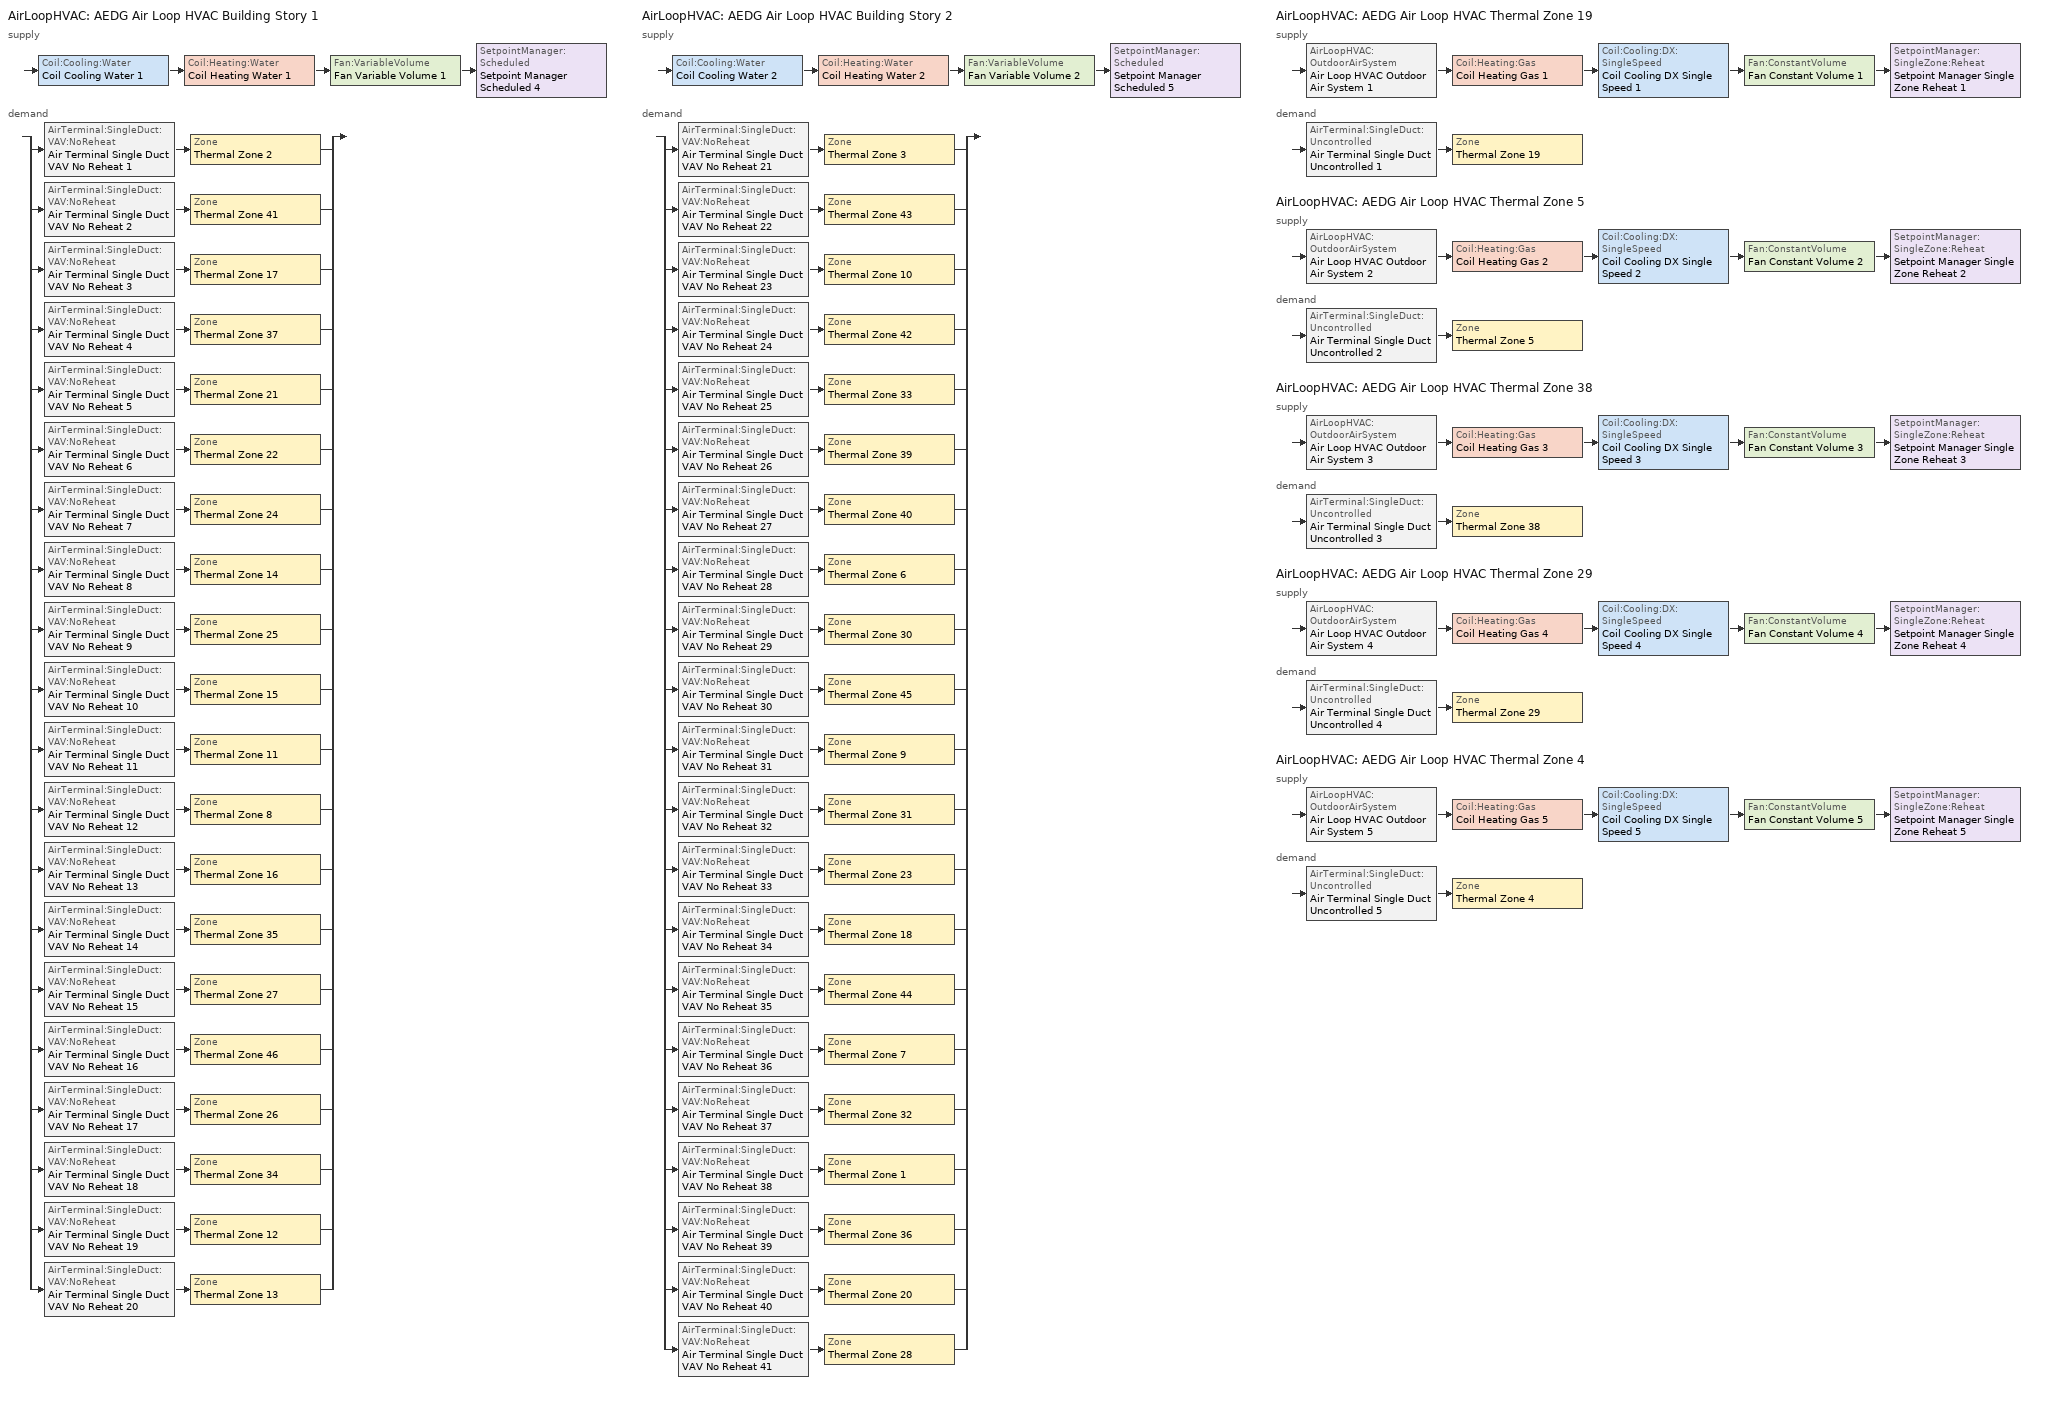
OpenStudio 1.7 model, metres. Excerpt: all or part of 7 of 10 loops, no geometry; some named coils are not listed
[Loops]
AirLoopHVAC 'AEDG Air Loop HVAC Building Story 1'
 supply: Coil:Cooling:Water 'Coil Cooling Water 1' > Coil:Heating:Water 'Coil Heating Water 1' > Fan:VariableVolume 'Fan Variable Volume 1' > SetpointManager:Scheduled 'Setpoint Manager Scheduled 4'
 demand: split
  | AirTerminal:SingleDuct:VAV:NoReheat 'Air Terminal Single Duct VAV No Reheat 1' > Zone 'Thermal Zone 2'
  | AirTerminal:SingleDuct:VAV:NoReheat 'Air Terminal Single Duct VAV No Reheat 2' > Zone 'Thermal Zone 41'
  | AirTerminal:SingleDuct:VAV:NoReheat 'Air Terminal Single Duct VAV No Reheat 3' > Zone 'Thermal Zone 17'
  | AirTerminal:SingleDuct:VAV:NoReheat 'Air Terminal Single Duct VAV No Reheat 4' > Zone 'Thermal Zone 37'
  | AirTerminal:SingleDuct:VAV:NoReheat 'Air Terminal Single Duct VAV No Reheat 5' > Zone 'Thermal Zone 21'
  | AirTerminal:SingleDuct:VAV:NoReheat 'Air Terminal Single Duct VAV No Reheat 6' > Zone 'Thermal Zone 22'
  | AirTerminal:SingleDuct:VAV:NoReheat 'Air Terminal Single Duct VAV No Reheat 7' > Zone 'Thermal Zone 24'
  | AirTerminal:SingleDuct:VAV:NoReheat 'Air Terminal Single Duct VAV No Reheat 8' > Zone 'Thermal Zone 14'
  | AirTerminal:SingleDuct:VAV:NoReheat 'Air Terminal Single Duct VAV No Reheat 9' > Zone 'Thermal Zone 25'
  | AirTerminal:SingleDuct:VAV:NoReheat 'Air Terminal Single Duct VAV No Reheat 10' > Zone 'Thermal Zone 15'
  | AirTerminal:SingleDuct:VAV:NoReheat 'Air Terminal Single Duct VAV No Reheat 11' > Zone 'Thermal Zone 11'
  | AirTerminal:SingleDuct:VAV:NoReheat 'Air Terminal Single Duct VAV No Reheat 12' > Zone 'Thermal Zone 8'
  | AirTerminal:SingleDuct:VAV:NoReheat 'Air Terminal Single Duct VAV No Reheat 13' > Zone 'Thermal Zone 16'
  | AirTerminal:SingleDuct:VAV:NoReheat 'Air Terminal Single Duct VAV No Reheat 14' > Zone 'Thermal Zone 35'
  | AirTerminal:SingleDuct:VAV:NoReheat 'Air Terminal Single Duct VAV No Reheat 15' > Zone 'Thermal Zone 27'
  | AirTerminal:SingleDuct:VAV:NoReheat 'Air Terminal Single Duct VAV No Reheat 16' > Zone 'Thermal Zone 46'
  | AirTerminal:SingleDuct:VAV:NoReheat 'Air Terminal Single Duct VAV No Reheat 17' > Zone 'Thermal Zone 26'
  | AirTerminal:SingleDuct:VAV:NoReheat 'Air Terminal Single Duct VAV No Reheat 18' > Zone 'Thermal Zone 34'
  | AirTerminal:SingleDuct:VAV:NoReheat 'Air Terminal Single Duct VAV No Reheat 19' > Zone 'Thermal Zone 12'
  | AirTerminal:SingleDuct:VAV:NoReheat 'Air Terminal Single Duct VAV No Reheat 20' > Zone 'Thermal Zone 13'
AirLoopHVAC 'AEDG Air Loop HVAC Building Story 2'
 supply: Coil:Cooling:Water 'Coil Cooling Water 2' > Coil:Heating:Water 'Coil Heating Water 2' > Fan:VariableVolume 'Fan Variable Volume 2' > SetpointManager:Scheduled 'Setpoint Manager Scheduled 5'
 demand: split
  | AirTerminal:SingleDuct:VAV:NoReheat 'Air Terminal Single Duct VAV No Reheat 21' > Zone 'Thermal Zone 3'
  | AirTerminal:SingleDuct:VAV:NoReheat 'Air Terminal Single Duct VAV No Reheat 22' > Zone 'Thermal Zone 43'
  | AirTerminal:SingleDuct:VAV:NoReheat 'Air Terminal Single Duct VAV No Reheat 23' > Zone 'Thermal Zone 10'
  | AirTerminal:SingleDuct:VAV:NoReheat 'Air Terminal Single Duct VAV No Reheat 24' > Zone 'Thermal Zone 42'
  | AirTerminal:SingleDuct:VAV:NoReheat 'Air Terminal Single Duct VAV No Reheat 25' > Zone 'Thermal Zone 33'
  | AirTerminal:SingleDuct:VAV:NoReheat 'Air Terminal Single Duct VAV No Reheat 26' > Zone 'Thermal Zone 39'
  | AirTerminal:SingleDuct:VAV:NoReheat 'Air Terminal Single Duct VAV No Reheat 27' > Zone 'Thermal Zone 40'
  | AirTerminal:SingleDuct:VAV:NoReheat 'Air Terminal Single Duct VAV No Reheat 28' > Zone 'Thermal Zone 6'
  | AirTerminal:SingleDuct:VAV:NoReheat 'Air Terminal Single Duct VAV No Reheat 29' > Zone 'Thermal Zone 30'
  | AirTerminal:SingleDuct:VAV:NoReheat 'Air Terminal Single Duct VAV No Reheat 30' > Zone 'Thermal Zone 45'
  | AirTerminal:SingleDuct:VAV:NoReheat 'Air Terminal Single Duct VAV No Reheat 31' > Zone 'Thermal Zone 9'
  | AirTerminal:SingleDuct:VAV:NoReheat 'Air Terminal Single Duct VAV No Reheat 32' > Zone 'Thermal Zone 31'
  | AirTerminal:SingleDuct:VAV:NoReheat 'Air Terminal Single Duct VAV No Reheat 33' > Zone 'Thermal Zone 23'
  | AirTerminal:SingleDuct:VAV:NoReheat 'Air Terminal Single Duct VAV No Reheat 34' > Zone 'Thermal Zone 18'
  | AirTerminal:SingleDuct:VAV:NoReheat 'Air Terminal Single Duct VAV No Reheat 35' > Zone 'Thermal Zone 44'
  | AirTerminal:SingleDuct:VAV:NoReheat 'Air Terminal Single Duct VAV No Reheat 36' > Zone 'Thermal Zone 7'
  | AirTerminal:SingleDuct:VAV:NoReheat 'Air Terminal Single Duct VAV No Reheat 37' > Zone 'Thermal Zone 32'
  | AirTerminal:SingleDuct:VAV:NoReheat 'Air Terminal Single Duct VAV No Reheat 38' > Zone 'Thermal Zone 1'
  | AirTerminal:SingleDuct:VAV:NoReheat 'Air Terminal Single Duct VAV No Reheat 39' > Zone 'Thermal Zone 36'
  | AirTerminal:SingleDuct:VAV:NoReheat 'Air Terminal Single Duct VAV No Reheat 40' > Zone 'Thermal Zone 20'
  | AirTerminal:SingleDuct:VAV:NoReheat 'Air Terminal Single Duct VAV No Reheat 41' > Zone 'Thermal Zone 28'
AirLoopHVAC 'AEDG Air Loop HVAC Thermal Zone 19'
 supply: AirLoopHVAC:OutdoorAirSystem 'Air Loop HVAC Outdoor Air System 1' > Coil:Heating:Gas 'Coil Heating Gas 1' > Coil:Cooling:DX:SingleSpeed 'Coil Cooling DX Single Speed 1' > Fan:ConstantVolume 'Fan Constant Volume 1' > SetpointManager:SingleZone:Reheat 'Setpoint Manager Single Zone Reheat 1'
 demand: AirTerminal:SingleDuct:Uncontrolled 'Air Terminal Single Duct Uncontrolled 1' > Zone 'Thermal Zone 19'
AirLoopHVAC 'AEDG Air Loop HVAC Thermal Zone 5'
 supply: AirLoopHVAC:OutdoorAirSystem 'Air Loop HVAC Outdoor Air System 2' > Coil:Heating:Gas 'Coil Heating Gas 2' > Coil:Cooling:DX:SingleSpeed 'Coil Cooling DX Single Speed 2' > Fan:ConstantVolume 'Fan Constant Volume 2' > SetpointManager:SingleZone:Reheat 'Setpoint Manager Single Zone Reheat 2'
 demand: AirTerminal:SingleDuct:Uncontrolled 'Air Terminal Single Duct Uncontrolled 2' > Zone 'Thermal Zone 5'
AirLoopHVAC 'AEDG Air Loop HVAC Thermal Zone 38'
 supply: AirLoopHVAC:OutdoorAirSystem 'Air Loop HVAC Outdoor Air System 3' > Coil:Heating:Gas 'Coil Heating Gas 3' > Coil:Cooling:DX:SingleSpeed 'Coil Cooling DX Single Speed 3' > Fan:ConstantVolume 'Fan Constant Volume 3' > SetpointManager:SingleZone:Reheat 'Setpoint Manager Single Zone Reheat 3'
 demand: AirTerminal:SingleDuct:Uncontrolled 'Air Terminal Single Duct Uncontrolled 3' > Zone 'Thermal Zone 38'
AirLoopHVAC 'AEDG Air Loop HVAC Thermal Zone 29'
 supply: AirLoopHVAC:OutdoorAirSystem 'Air Loop HVAC Outdoor Air System 4' > Coil:Heating:Gas 'Coil Heating Gas 4' > Coil:Cooling:DX:SingleSpeed 'Coil Cooling DX Single Speed 4' > Fan:ConstantVolume 'Fan Constant Volume 4' > SetpointManager:SingleZone:Reheat 'Setpoint Manager Single Zone Reheat 4'
 demand: AirTerminal:SingleDuct:Uncontrolled 'Air Terminal Single Duct Uncontrolled 4' > Zone 'Thermal Zone 29'
AirLoopHVAC 'AEDG Air Loop HVAC Thermal Zone 4'
 supply: AirLoopHVAC:OutdoorAirSystem 'Air Loop HVAC Outdoor Air System 5' > Coil:Heating:Gas 'Coil Heating Gas 5' > Coil:Cooling:DX:SingleSpeed 'Coil Cooling DX Single Speed 5' > Fan:ConstantVolume 'Fan Constant Volume 5' > SetpointManager:SingleZone:Reheat 'Setpoint Manager Single Zone Reheat 5'
 demand: AirTerminal:SingleDuct:Uncontrolled 'Air Terminal Single Duct Uncontrolled 5' > Zone 'Thermal Zone 4'
[Sizing:Zone] Zone Cooling Design Supply Air Temperature {C}=14; Zone Heating Design Supply Air Temperature {C}=40; Zone Cooling Design Supply Air Humidity Ratio {kg-H2O/kg-air}=0.0085; Zone Heating Design Supply Air Humidity Ratio {kg-H2O/kg-air}=0.008; Cooling Design Air Flow Method=DesignDay; Heating Design Air Flow Method=DesignDay
Thermal Zone 1; Thermal Zone 2; Thermal Zone 3; Thermal Zone 4; Thermal Zone 5; Thermal Zone 6; Thermal Zone 7; Thermal Zone 8; Thermal Zone 9; Thermal Zone 10; Thermal Zone 11; Thermal Zone 12; Thermal Zone 13; Thermal Zone 14; Thermal Zone 15; Thermal Zone 16; Thermal Zone 17; Thermal Zone 18; Thermal Zone 19; Thermal Zone 20; Thermal Zone 21; Thermal Zone 22; Thermal Zone 23; Thermal Zone 24; Thermal Zone 25; Thermal Zone 26; Thermal Zone 27; Thermal Zone 28; Thermal Zone 29; Thermal Zone 30; Thermal Zone 31; Thermal Zone 32; Thermal Zone 33; Thermal Zone 34; Thermal Zone 35; Thermal Zone 36; Thermal Zone 37; Thermal Zone 38; Thermal Zone 39; Thermal Zone 40; Thermal Zone 41; Thermal Zone 42; Thermal Zone 43; Thermal Zone 44; Thermal Zone 45; Thermal Zone 46
[Zone equipment]
Thermal Zone 1: Air Terminal Single Duct VAV No Reheat 38, Zone HVAC Baseboard Convective Water 18, Zone HVAC Four Pipe Fan Coil 18
Thermal Zone 2: Air Terminal Single Duct VAV No Reheat 1, Zone HVAC Baseboard Convective Water 34, Zone HVAC Four Pipe Fan Coil 34
Thermal Zone 3: Air Terminal Single Duct VAV No Reheat 21, Zone HVAC Baseboard Convective Water 11, Zone HVAC Four Pipe Fan Coil 11
Thermal Zone 4: Air Terminal Single Duct Uncontrolled 5
Thermal Zone 5: Air Terminal Single Duct Uncontrolled 2
Thermal Zone 6: Air Terminal Single Duct VAV No Reheat 28, Zone HVAC Baseboard Convective Water 29, Zone HVAC Four Pipe Fan Coil 29
Thermal Zone 7: Air Terminal Single Duct VAV No Reheat 36, Zone HVAC Baseboard Convective Water 26, Zone HVAC Four Pipe Fan Coil 26
Thermal Zone 8: Air Terminal Single Duct VAV No Reheat 12, Zone HVAC Baseboard Convective Water 24, Zone HVAC Four Pipe Fan Coil 24
Thermal Zone 9: Air Terminal Single Duct VAV No Reheat 31, Zone HVAC Baseboard Convective Water 27, Zone HVAC Four Pipe Fan Coil 27
Thermal Zone 10: Air Terminal Single Duct VAV No Reheat 23, Zone HVAC Baseboard Convective Water 33, Zone HVAC Four Pipe Fan Coil 33
Thermal Zone 11: Air Terminal Single Duct VAV No Reheat 11, Zone HVAC Baseboard Convective Water 30, Zone HVAC Four Pipe Fan Coil 30
Thermal Zone 12: Air Terminal Single Duct VAV No Reheat 19, Zone HVAC Baseboard Convective Water 6, Zone HVAC Four Pipe Fan Coil 6
Thermal Zone 13: Air Terminal Single Duct VAV No Reheat 20, Zone HVAC Baseboard Convective Water 22, Zone HVAC Four Pipe Fan Coil 22
Thermal Zone 14: Air Terminal Single Duct VAV No Reheat 8, Zone HVAC Baseboard Convective Water 14, Zone HVAC Four Pipe Fan Coil 14
Thermal Zone 15: Air Terminal Single Duct VAV No Reheat 10, Zone HVAC Baseboard Convective Water 19, Zone HVAC Four Pipe Fan Coil 19
Thermal Zone 16: Air Terminal Single Duct VAV No Reheat 13, Zone HVAC Baseboard Convective Water 32, Zone HVAC Four Pipe Fan Coil 32
Thermal Zone 17: Air Terminal Single Duct VAV No Reheat 3, Zone HVAC Baseboard Convective Water 7, Zone HVAC Four Pipe Fan Coil 7
Thermal Zone 18: Air Terminal Single Duct VAV No Reheat 34, Zone HVAC Baseboard Convective Water 38, Zone HVAC Four Pipe Fan Coil 38
Thermal Zone 19: Air Terminal Single Duct Uncontrolled 1
Thermal Zone 20: Air Terminal Single Duct VAV No Reheat 40, Zone HVAC Baseboard Convective Water 40, Zone HVAC Four Pipe Fan Coil 40
Thermal Zone 21: Air Terminal Single Duct VAV No Reheat 5, Zone HVAC Baseboard Convective Water 31, Zone HVAC Four Pipe Fan Coil 31
Thermal Zone 22: Air Terminal Single Duct VAV No Reheat 6, Zone HVAC Baseboard Convective Water 9, Zone HVAC Four Pipe Fan Coil 9
Thermal Zone 23: Air Terminal Single Duct VAV No Reheat 33, Zone HVAC Baseboard Convective Water 2, Zone HVAC Four Pipe Fan Coil 2
Thermal Zone 24: Air Terminal Single Duct VAV No Reheat 7, Zone HVAC Baseboard Convective Water 41, Zone HVAC Four Pipe Fan Coil 41
Thermal Zone 25: Air Terminal Single Duct VAV No Reheat 9, Zone HVAC Baseboard Convective Water 8, Zone HVAC Four Pipe Fan Coil 8
Thermal Zone 26: Air Terminal Single Duct VAV No Reheat 17, Zone HVAC Baseboard Convective Water 17, Zone HVAC Four Pipe Fan Coil 17
Thermal Zone 27: Air Terminal Single Duct VAV No Reheat 15, Zone HVAC Baseboard Convective Water 37, Zone HVAC Four Pipe Fan Coil 37
Thermal Zone 28: Air Terminal Single Duct VAV No Reheat 41, Zone HVAC Baseboard Convective Water 3, Zone HVAC Four Pipe Fan Coil 3
Thermal Zone 29: Air Terminal Single Duct Uncontrolled 4
Thermal Zone 30: Air Terminal Single Duct VAV No Reheat 29, Zone HVAC Baseboard Convective Water 16, Zone HVAC Four Pipe Fan Coil 16
Thermal Zone 31: Air Terminal Single Duct VAV No Reheat 32, Zone HVAC Baseboard Convective Water 20, Zone HVAC Four Pipe Fan Coil 20
Thermal Zone 32: Air Terminal Single Duct VAV No Reheat 37, Zone HVAC Baseboard Convective Water 36, Zone HVAC Four Pipe Fan Coil 36
Thermal Zone 33: Air Terminal Single Duct VAV No Reheat 25, Zone HVAC Baseboard Convective Water 28, Zone HVAC Four Pipe Fan Coil 28
Thermal Zone 34: Air Terminal Single Duct VAV No Reheat 18, Zone HVAC Baseboard Convective Water 15, Zone HVAC Four Pipe Fan Coil 15
Thermal Zone 35: Air Terminal Single Duct VAV No Reheat 14, Zone HVAC Baseboard Convective Water 39, Zone HVAC Four Pipe Fan Coil 39
Thermal Zone 36: Air Terminal Single Duct VAV No Reheat 39, Zone HVAC Baseboard Convective Water 12, Zone HVAC Four Pipe Fan Coil 12
Thermal Zone 37: Air Terminal Single Duct VAV No Reheat 4, Zone HVAC Baseboard Convective Water 13, Zone HVAC Four Pipe Fan Coil 13
Thermal Zone 38: Fan Zone Exhaust 1, Air Terminal Single Duct Uncontrolled 3
Thermal Zone 39: Air Terminal Single Duct VAV No Reheat 26, Zone HVAC Baseboard Convective Water 25, Zone HVAC Four Pipe Fan Coil 25
Thermal Zone 40: Air Terminal Single Duct VAV No Reheat 27, Zone HVAC Baseboard Convective Water 21, Zone HVAC Four Pipe Fan Coil 21
Thermal Zone 41: Air Terminal Single Duct VAV No Reheat 2, Zone HVAC Baseboard Convective Water 10, Zone HVAC Four Pipe Fan Coil 10
Thermal Zone 42: Air Terminal Single Duct VAV No Reheat 24, Zone HVAC Baseboard Convective Water 4, Zone HVAC Four Pipe Fan Coil 4
Thermal Zone 43: Air Terminal Single Duct VAV No Reheat 22, Zone HVAC Baseboard Convective Water 5, Zone HVAC Four Pipe Fan Coil 5
Thermal Zone 44: Air Terminal Single Duct VAV No Reheat 35, Zone HVAC Baseboard Convective Water 35, Zone HVAC Four Pipe Fan Coil 35
Thermal Zone 45: Air Terminal Single Duct VAV No Reheat 30, Zone HVAC Baseboard Convective Water 1, Zone HVAC Four Pipe Fan Coil 1
Thermal Zone 46: Air Terminal Single Duct VAV No Reheat 16, Zone HVAC Baseboard Convective Water 23, Zone HVAC Four Pipe Fan Coil 23
[SetpointManager:Scheduled] Control Variable=Temperature; Schedule=AEDG Cold Deck Temperature Setpoint Schedule
Setpoint Manager Scheduled 4; Setpoint Manager Scheduled 5
[Fan:ZoneExhaust]
Fan Zone Exhaust 1: Availability Schedule=AEDG K-12 Kitchen Exhaust Schedule; Fan Efficiency=0.45; Pressure Rise {Pa}=125; Maximum Flow Rate {m3/s}=3.328775; System Availability Manager Coupling Mode=Decoupled
[Refrigeration:System] Minimum Condensing Temperature {C}=21; Refrigeration System Working Fluid Type=R404a; Suction Temperature Control Type=ConstantSuctionTemperature; Sum UA Suction Piping {W/K}=150; Suction Piping Zone=Thermal Zone 38
Name | Refrigeration Condenser
Refrigeration System 1 | Refrigeration Condenser Air Cooled 1
Refrigeration System 2 | Refrigeration Condenser Air Cooled 2
[Refrigeration:Condenser:AirCooled] Rated Subcooling Temperature Difference {deltaC}=0; Condenser Fan Speed Control Type=Fixed; Rated Fan Power {W}=7000; Minimum Fan Air Flow Ratio=0.2
Name | Rated Effective Total Heat Rejection Rate Curve
Refrigeration Condenser Air Cooled 1 | Curve Linear 1
Refrigeration Condenser Air Cooled 2 | Curve Linear 2
[Refrigeration:Case] Zone=Thermal Zone 38; Rated Ambient Temperature {C}=23.88; Rated Ambient Relative Humidity {percent}=55; Rated Total Cooling Capacity per Unit Length {W/m}=734; Case Length {m}=7.32; Latent Case Credit Curve Type=CaseTemperatureMethod; Standard Case Lighting Power per Unit Length {W/m}=33; Case Lighting Schedule=SecondarySchool Bldg Light - Controls Reduction; Fraction of Lighting Energy to Case=1; Case Anti-Sweat Heater Power per Unit Length {W/m}=0; Minimum Anti-Sweat Heater Power per Unit Length {W/m}=0; Anti-Sweat Heater Control Type=None; Humidity at Zero Anti-Sweat Heater Energy {percent}=0; Case Height {m}=0; Defrost Energy Correction Curve Type=None
Name | Rated Latent Heat Ratio | Rated Runtime Fraction | Case Operating Temperature {C} | Latent Case Credit Curve | Standard Case Fan Power per Unit Length {W/m} | Operating Case Fan Power per Unit Length {W/m} | Installed Case Lighting Power per Unit Length {W/m} | Fraction of Anti-Sweat Heater Energy to Case | Case Defrost Power per Unit Length {W/m} | Case Defrost Type | Case Defrost Schedule | Under Case HVAC Return Air Fraction | Refrigerated Case Restocking Schedule | Design Evaporator Temperature or Brine Inlet Temperature {C} | Case Defrost Drip-Down Schedule | Case Credit Fraction Schedule
Refrigeration Case 1 | 0.08 | 0.85 | 2 | Curve Cubic 1 | 55 | 40 | 75 | 0.2 | 0 | None | Always Off | 0.05 | AEDG Medium Temperature Case Restocking Schedule | -7.22
Refrigeration Case 2 | 0.1 | 0.4 | -23 | Curve Cubic 2 | 68.3 | 172.2 | 28.1 | 0 | 410 | Electric | AEDG Low Temperature Case Defrost Schedule | 0 | AEDG Low Temperature Case Restocking Schedule | -25.56 | AEDG Low Temperature Case Drip Down Schedule | AEDG Low Temperature Case Credit Fraction Schedule
[AirLoopHVAC] Design Supply Air Flow Rate {m3/s}=AutoSize
AEDG Air Loop HVAC Building Story 1; AEDG Air Loop HVAC Building Story 2; AEDG Air Loop HVAC Thermal Zone 19; AEDG Air Loop HVAC Thermal Zone 5; AEDG Air Loop HVAC Thermal Zone 38; AEDG Air Loop HVAC Thermal Zone 29; AEDG Air Loop HVAC Thermal Zone 4
[Sizing:System] Type of Load to Size On=Sensible; Design Outdoor Air Flow Rate {m3/s}=Autosize; Preheat Design Temperature {C}=7; Preheat Design Humidity Ratio {kg-H2O/kg-Air}=0.008; Precool Design Temperature {C}=12.8; Precool Design Humidity Ratio {kg-H2O/kg-Air}=0.008; Central Cooling Design Supply Air Temperature {C}=12.8; Central Heating Design Supply Air Temperature {C}=40; Sizing Option=NonCoincident; 100% Outdoor Air in Cooling=No; 100% Outdoor Air in Heating=No; Central Cooling Design Supply Air Humidity Ratio {kg-H2O/kg-Air}=0.0085; Central Heating Design Supply Air Humidity Ratio {kg-H2O/kg-Air}=0.008; Cooling Design Air Flow Method=DesignDay; Cooling Design Air Flow Rate {m3/s}=0; Heating Design Air Flow Method=DesignDay; Heating Design Air Flow Rate {m3/s}=0; System Outdoor Air Method=VentilationRateProcedure
Name | Minimum System Air Flow Ratio
AEDG Air Loop HVAC Building Story 1; AEDG Air Loop HVAC Building Story 2 | 0.3
AEDG Air Loop HVAC Thermal Zone 19; AEDG Air Loop HVAC Thermal Zone 5; AEDG Air Loop HVAC Thermal Zone 38; AEDG Air Loop HVAC Thermal Zone 29; AEDG Air Loop HVAC Thermal Zone 4 | 1
[Fan:VariableVolume] Availability Schedule=Always On Discrete; Fan Efficiency=0.69; Pressure Rise {Pa}=1125; Maximum Flow Rate {m3/s}=Autosize; Fan Power Minimum Flow Rate Input Method=FixedFlowRate; Fan Power Minimum Flow Fraction=0.6; Fan Power Minimum Air Flow Rate {m3/s}=0; Motor Efficiency=0.9; Motor In Airstream Fraction=1; Fan Power Coefficient 1=0.0407599; Fan Power Coefficient 2=0.088045; Fan Power Coefficient 3=-0.0729261; Fan Power Coefficient 4=0.94374; Fan Power Coefficient 5=0
Fan Variable Volume 1; Fan Variable Volume 2
[AirTerminal:SingleDuct:VAV:NoReheat] Availability Schedule=Always On Discrete; Maximum Air Flow Rate {m3/s}=autosize; Zone Minimum Air Flow Input Method=Constant; Constant Minimum Air Flow Fraction=0.3
Air Terminal Single Duct VAV No Reheat 1; Air Terminal Single Duct VAV No Reheat 2; Air Terminal Single Duct VAV No Reheat 3; Air Terminal Single Duct VAV No Reheat 4; Air Terminal Single Duct VAV No Reheat 5; Air Terminal Single Duct VAV No Reheat 6; Air Terminal Single Duct VAV No Reheat 7; Air Terminal Single Duct VAV No Reheat 8; Air Terminal Single Duct VAV No Reheat 9; Air Terminal Single Duct VAV No Reheat 10; Air Terminal Single Duct VAV No Reheat 11; Air Terminal Single Duct VAV No Reheat 12; Air Terminal Single Duct VAV No Reheat 13; Air Terminal Single Duct VAV No Reheat 14; Air Terminal Single Duct VAV No Reheat 15; Air Terminal Single Duct VAV No Reheat 16; Air Terminal Single Duct VAV No Reheat 17; Air Terminal Single Duct VAV No Reheat 18; Air Terminal Single Duct VAV No Reheat 19; Air Terminal Single Duct VAV No Reheat 20; Air Terminal Single Duct VAV No Reheat 21; Air Terminal Single Duct VAV No Reheat 22; Air Terminal Single Duct VAV No Reheat 23; Air Terminal Single Duct VAV No Reheat 24; Air Terminal Single Duct VAV No Reheat 25; Air Terminal Single Duct VAV No Reheat 26; Air Terminal Single Duct VAV No Reheat 27; Air Terminal Single Duct VAV No Reheat 28; Air Terminal Single Duct VAV No Reheat 29; Air Terminal Single Duct VAV No Reheat 30; Air Terminal Single Duct VAV No Reheat 31; Air Terminal Single Duct VAV No Reheat 32; Air Terminal Single Duct VAV No Reheat 33; Air Terminal Single Duct VAV No Reheat 34; Air Terminal Single Duct VAV No Reheat 35; Air Terminal Single Duct VAV No Reheat 36; Air Terminal Single Duct VAV No Reheat 37; Air Terminal Single Duct VAV No Reheat 38; Air Terminal Single Duct VAV No Reheat 39; Air Terminal Single Duct VAV No Reheat 40; Air Terminal Single Duct VAV No Reheat 41
[Fan:ConstantVolume] Availability Schedule=Always On Discrete; Fan Efficiency=0.6; Pressure Rise {Pa}=500; Maximum Flow Rate {m3/s}=autosize; Motor Efficiency=0.9; Motor In Airstream Fraction=1
Fan Constant Volume 1; Fan Constant Volume 2; Fan Constant Volume 3; Fan Constant Volume 4; Fan Constant Volume 5
[Coil:Cooling:DX:SingleSpeed] Availability Schedule=Always On Discrete; Rated Total Cooling Capacity {W}=autosize; Rated Sensible Heat Ratio=autosize; Rated COP {W/W}=4; Rated Air Flow Rate {m3/s}=autosize; Rated Evaporator Fan Power Per Volume Flow Rate {W/(m3/s)}=773.3; Condenser Type=AirCooled; Evaporative Condenser Effectiveness=0; Evaporative Condenser Air Flow Rate {m3/s}=Autosize; Evaporative Condenser Pump Rated Power Consumption {W}=Autosize; Crankcase Heater Capacity {W}=0; Maximum Outdoor Dry-Bulb Temperature for Crankcase Heater Operation {C}=0; Basin Heater Capacity {W/K}=0; Basin Heater Setpoint Temperature {C}=10
Name | Total Cooling Capacity Function of Temperature Curve | Total Cooling Capacity Function of Flow Fraction Curve | Energy Input Ratio Function of Temperature Curve | Energy Input Ratio Function of Flow Fraction Curve | Part Load Fraction Correlation Curve
Coil Cooling DX Single Speed 1 | Curve Biquadratic 3 | Curve Quadratic 2 | Curve Biquadratic 4 | Curve Quadratic 3 | Curve Quadratic 4
Coil Cooling DX Single Speed 2 | Curve Biquadratic 5 | Curve Quadratic 5 | Curve Biquadratic 6 | Curve Quadratic 6 | Curve Quadratic 7
Coil Cooling DX Single Speed 3 | Curve Biquadratic 7 | Curve Quadratic 8 | Curve Biquadratic 8 | Curve Quadratic 9 | Curve Quadratic 10
Coil Cooling DX Single Speed 4 | Curve Biquadratic 9 | Curve Quadratic 11 | Curve Biquadratic 10 | Curve Quadratic 12 | Curve Quadratic 13
Coil Cooling DX Single Speed 5 | Curve Biquadratic 11 | Curve Quadratic 14 | Curve Biquadratic 12 | Curve Quadratic 15 | Curve Quadratic 16
[Coil:Heating:Gas] Availability Schedule=Always On Discrete; Gas Burner Efficiency=0.8; Nominal Capacity {W}=AutoSize; Parasitic Electric Load {W}=0; Parasitic Gas Load {W}=0
Coil Heating Gas 1; Coil Heating Gas 2; Coil Heating Gas 3; Coil Heating Gas 4; Coil Heating Gas 5
[Controller:OutdoorAir] Minimum Outdoor Air Flow Rate {m3/s}=autosize; Maximum Outdoor Air Flow Rate {m3/s}=autosize; Economizer Control Type=DifferentialEnthalpy; Economizer Control Action Type=ModulateFlow; Economizer Maximum Limit Dry-Bulb Temperature {C}=28; Economizer Maximum Limit Enthalpy {J/kg}=64000; Economizer Minimum Limit Dry-Bulb Temperature {C}=-100; Lockout Type=NoLockout; Minimum Limit Type=FixedMinimum; Maximum Fraction of Outdoor Air Schedule=AEDG K-12 Ventilation Schedule; High Humidity Control=No; Heat Recovery Bypass Control Type=BypassWhenOAFlowGreaterThanMinimum
Name | Controller Mechanical Ventilation
Controller Outdoor Air 1 | Controller Mechanical Ventilation 1
Controller Outdoor Air 2 | Controller Mechanical Ventilation 2
Controller Outdoor Air 3 | Controller Mechanical Ventilation 3
Controller Outdoor Air 4 | Controller Mechanical Ventilation 4
Controller Outdoor Air 5 | Controller Mechanical Ventilation 5
[Controller:MechanicalVentilation] Availability Schedule=Always On Discrete; System Outdoor Air Method=ZoneSum
Controller Mechanical Ventilation 1; Controller Mechanical Ventilation 2; Controller Mechanical Ventilation 3; Controller Mechanical Ventilation 4; Controller Mechanical Ventilation 5
[AirLoopHVAC:OutdoorAirSystem]
Name | Controller
Air Loop HVAC Outdoor Air System 1 | Controller Outdoor Air 1
Air Loop HVAC Outdoor Air System 2 | Controller Outdoor Air 2
Air Loop HVAC Outdoor Air System 3 | Controller Outdoor Air 3
Air Loop HVAC Outdoor Air System 4 | Controller Outdoor Air 4
Air Loop HVAC Outdoor Air System 5 | Controller Outdoor Air 5
[SetpointManager:SingleZone:Reheat] Minimum Supply Air Temperature {C}=10; Maximum Supply Air Temperature {C}=50
Name | Control Zone
Setpoint Manager Single Zone Reheat 1 | Thermal Zone 19
Setpoint Manager Single Zone Reheat 2 | Thermal Zone 5
Setpoint Manager Single Zone Reheat 3 | Thermal Zone 38
Setpoint Manager Single Zone Reheat 4 | Thermal Zone 29
Setpoint Manager Single Zone Reheat 5 | Thermal Zone 4
[AirTerminal:SingleDuct:Uncontrolled] Availability Schedule=Always On Discrete; Maximum Air Flow Rate {m3/s}=AutoSize
Air Terminal Single Duct Uncontrolled 1; Air Terminal Single Duct Uncontrolled 2; Air Terminal Single Duct Uncontrolled 3; Air Terminal Single Duct Uncontrolled 4; Air Terminal Single Duct Uncontrolled 5
[ZoneHVAC:Baseboard:Convective:Water] Availability Schedule=Always On Discrete
Name | Heating Coil
Zone HVAC Baseboard Convective Water 1 | Coil Heating Water Baseboard 1
Zone HVAC Baseboard Convective Water 2 | Coil Heating Water Baseboard 2
Zone HVAC Baseboard Convective Water 3 | Coil Heating Water Baseboard 3
Zone HVAC Baseboard Convective Water 4 | Coil Heating Water Baseboard 4
Zone HVAC Baseboard Convective Water 5 | Coil Heating Water Baseboard 5
Zone HVAC Baseboard Convective Water 6 | Coil Heating Water Baseboard 6
Zone HVAC Baseboard Convective Water 7 | Coil Heating Water Baseboard 7
Zone HVAC Baseboard Convective Water 8 | Coil Heating Water Baseboard 8
Zone HVAC Baseboard Convective Water 9 | Coil Heating Water Baseboard 9
Zone HVAC Baseboard Convective Water 10 | Coil Heating Water Baseboard 10
Zone HVAC Baseboard Convective Water 11 | Coil Heating Water Baseboard 11
Zone HVAC Baseboard Convective Water 12 | Coil Heating Water Baseboard 12
Zone HVAC Baseboard Convective Water 13 | Coil Heating Water Baseboard 13
Zone HVAC Baseboard Convective Water 14 | Coil Heating Water Baseboard 14
Zone HVAC Baseboard Convective Water 15 | Coil Heating Water Baseboard 15
Zone HVAC Baseboard Convective Water 16 | Coil Heating Water Baseboard 16
Zone HVAC Baseboard Convective Water 17 | Coil Heating Water Baseboard 17
Zone HVAC Baseboard Convective Water 18 | Coil Heating Water Baseboard 18
Zone HVAC Baseboard Convective Water 19 | Coil Heating Water Baseboard 19
Zone HVAC Baseboard Convective Water 20 | Coil Heating Water Baseboard 20
Zone HVAC Baseboard Convective Water 21 | Coil Heating Water Baseboard 21
Zone HVAC Baseboard Convective Water 22 | Coil Heating Water Baseboard 22
Zone HVAC Baseboard Convective Water 23 | Coil Heating Water Baseboard 23
Zone HVAC Baseboard Convective Water 24 | Coil Heating Water Baseboard 24
Zone HVAC Baseboard Convective Water 25 | Coil Heating Water Baseboard 25
Zone HVAC Baseboard Convective Water 26 | Coil Heating Water Baseboard 26
Zone HVAC Baseboard Convective Water 27 | Coil Heating Water Baseboard 27
Zone HVAC Baseboard Convective Water 28 | Coil Heating Water Baseboard 28
Zone HVAC Baseboard Convective Water 29 | Coil Heating Water Baseboard 29
Zone HVAC Baseboard Convective Water 30 | Coil Heating Water Baseboard 30
Zone HVAC Baseboard Convective Water 31 | Coil Heating Water Baseboard 31
Zone HVAC Baseboard Convective Water 32 | Coil Heating Water Baseboard 32
Zone HVAC Baseboard Convective Water 33 | Coil Heating Water Baseboard 33
Zone HVAC Baseboard Convective Water 34 | Coil Heating Water Baseboard 34
Zone HVAC Baseboard Convective Water 35 | Coil Heating Water Baseboard 35
Zone HVAC Baseboard Convective Water 36 | Coil Heating Water Baseboard 36
Zone HVAC Baseboard Convective Water 37 | Coil Heating Water Baseboard 37
Zone HVAC Baseboard Convective Water 38 | Coil Heating Water Baseboard 38
Zone HVAC Baseboard Convective Water 39 | Coil Heating Water Baseboard 39
Zone HVAC Baseboard Convective Water 40 | Coil Heating Water Baseboard 40
Zone HVAC Baseboard Convective Water 41 | Coil Heating Water Baseboard 41
[Schedule:Ruleset]
Name | Default Day Schedule | Summer Design Day Schedule | Winter Design Day Schedule
SecondarySchool Bldg Light - Controls Reduction | SecondarySchool Bldg Light Default Schedule 1 | SecondarySchool Bldg Light Summer Design Day 1 | SecondarySchool Bldg Light Winter Design Day 1
AEDG K-12 Kitchen Exhaust Schedule | AEDG K-12 Kitchen Exhaust Schedule Weekday | AEDG K-12 Kitchen Exhaust Schedule Summer Design Day | AEDG K-12 Kitchen Exhaust Schedule Winter Design Day
Always Off | Always Off All Days
AEDG Medium Temperature Case Restocking Schedule | AEDG Medium Temperature Case Restocking Schedule All Days
AEDG Low Temperature Case Defrost Schedule | AEDG Low Temperature Case Defrost Schedule All Days
AEDG Low Temperature Case Drip Down Schedule | AEDG Low Temperature Case Drip Down Schedule All Days
AEDG Low Temperature Case Restocking Schedule | AEDG Low Temperature Case Restocking Schedule All Other Days
AEDG Low Temperature Case Credit Fraction Schedule | AEDG Low Temperature Case Credit Fraction Schedule All Days
AEDG K-12 Ventilation Schedule | AEDG K-12 Ventilation Schedule Weekday | AEDG K-12 Ventilation Schedule Summer Design Day | AEDG K-12 Ventilation Schedule Winter Design Day
AEDG Cold Deck Temperature Setpoint Schedule | AEDG Cold Deck Temperature Setpoint Schedule All Days
[Schedule:Day]
SecondarySchool Bldg Light Default Schedule 1; SecondarySchool Bldg Light Rule 2 Day Schedule 1: 7, 0, 0.150705, 21, 0, 0.765, 24, 0, 0.150705
SecondarySchool Bldg Light Summer Design Day 1: 7, 0, 0.1773, 21, 0, 0.9, 24, 0, 0.1773
SecondarySchool Bldg Light Winter Design Day 1: 24, 0, 0.1773
SecondarySchool Bldg Light Rule 1 Day Schedule 1; SecondarySchool Bldg Light Rule 3 Day Schedule 1; SecondarySchool Bldg Light Rule 5 Day Schedule 1: 24, 0, 0.150705
SecondarySchool Bldg Light Rule 4 Day Schedule 1: 8, 0, 0.150705, 20, 0, 0.425, 24, 0, 0.150705
AEDG K-12 Kitchen Exhaust Schedule Weekday; AEDG K-12 Ventilation Schedule Weekday: 6, 0, 0, 18, 0, 1, 24, 0, 0
AEDG K-12 Kitchen Exhaust Schedule Winter Design Day; AEDG K-12 Kitchen Exhaust Schedule Summer Design Day; AEDG K-12 Ventilation Schedule Winter Design Day; AEDG K-12 Ventilation Schedule Summer Design Day: 24, 0, 1
AEDG K-12 Kitchen Exhaust Schedule Weekend; Always Off All Days; AEDG K-12 Ventilation Schedule Weekend: 24, 0, 0
AEDG K-12 Kitchen Exhaust Schedule Summer Weekday; AEDG K-12 Ventilation Schedule Summer Weekday: 8, 0, 0, 13, 0, 1, 24, 0, 0
AEDG Medium Temperature Case Restocking Schedule All Days: 6, 0, 0, 7, 0, 50, 9, 0, 70, 10, 0, 80, 11, 0, 70, 13, 0, 50, 14, 0, 80, 15, 0, 90, 16, 0, 80, 24, 0, 0
AEDG Low Temperature Case Defrost Schedule All Days: 11, 0, 0, 11, 19, 1, 23, 0, 0, 23, 19, 1, 24, 0, 0
AEDG Low Temperature Case Drip Down Schedule All Days: 11, 0, 0, 11, 30, 1, 23, 0, 0, 23, 30, 1, 24, 0, 0
AEDG Low Temperature Case Restocking Schedule All Other Days: 4, 0, 0, 5, 0, 125, 6, 0, 117, 7, 0, 90, 19, 0, 0, 20, 0, 125, 21, 0, 117, 22, 0, 90, 24, 0, 0
AEDG Low Temperature Case Restocking Schedule Tuesdays and Thursdays: 4, 0, 0, 5, 0, 725, 6, 0, 417, 7, 0, 290, 24, 0, 0
AEDG Low Temperature Case Credit Fraction Schedule All Days: 7, 0, 0.2, 21, 0, 0.4, 24, 0, 0.2
AEDG Cold Deck Temperature Setpoint Schedule All Days: 24, 0, 12.8
[Schedule:Rule] Date Specification Type=DateRange; Start Day=1
Name | Schedule Ruleset | Rule Order | Day Schedule | Apply Sunday | Apply Monday | Apply Tuesday | Apply Wednesday | Apply Thursday | Apply Friday | Apply Saturday | Start Month | End Month | End Day
SecondarySchool Bldg Light Rule 6 | SecondarySchool Bldg Light - Controls Reduction | 0 | SecondarySchool Bldg Light Rule 1 Day Schedule 1 | Yes | No | No | No | No | No | Yes | 9 | 12 | 31
SecondarySchool Bldg Light Rule 7 | SecondarySchool Bldg Light - Controls Reduction | 1 | SecondarySchool Bldg Light Rule 2 Day Schedule 1 | No | Yes | Yes | Yes | Yes | Yes | No | 9 | 12 | 31
SecondarySchool Bldg Light Rule 8 | SecondarySchool Bldg Light - Controls Reduction | 2 | SecondarySchool Bldg Light Rule 3 Day Schedule 1 | Yes | No | No | No | No | No | Yes | 7 | 9 | 1
SecondarySchool Bldg Light Rule 9 | SecondarySchool Bldg Light - Controls Reduction | 3 | SecondarySchool Bldg Light Rule 4 Day Schedule 1 | No | Yes | Yes | Yes | Yes | Yes | No | 7 | 9 | 1
SecondarySchool Bldg Light Rule 10 | SecondarySchool Bldg Light - Controls Reduction | 4 | SecondarySchool Bldg Light Rule 5 Day Schedule 1 | Yes | No | No | No | No | No | Yes | 1 | 6 | 30
AEDG K-12 Kitchen Exhaust Schedule Weekend Rule | AEDG K-12 Kitchen Exhaust Schedule | 1 | AEDG K-12 Kitchen Exhaust Schedule Weekend | Yes |  |  |  |  |  | Yes | 1 | 12 | 31
AEDG K-12 Kitchen Exhaust Schedule Summer Weekday Rule | AEDG K-12 Kitchen Exhaust Schedule | 0 | AEDG K-12 Kitchen Exhaust Schedule Summer Weekday |  | Yes | Yes | Yes | Yes | Yes |  | 7 | 8 | 31
AEDG Low Temperature Case Restocking Schedule Tuesdays and Thursdays Rule | AEDG Low Temperature Case Restocking Schedule | 0 | AEDG Low Temperature Case Restocking Schedule Tuesdays and Thursdays |  |  | Yes |  | Yes |  |  | 1 | 12 | 31
AEDG K-12 Ventilation Schedule Weekend Rule | AEDG K-12 Ventilation Schedule | 1 | AEDG K-12 Ventilation Schedule Weekend | Yes |  |  |  |  |  | Yes | 1 | 12 | 31
AEDG K-12 Ventilation Schedule Summer Weekday Rule | AEDG K-12 Ventilation Schedule | 0 | AEDG K-12 Ventilation Schedule Summer Weekday |  | Yes | Yes | Yes | Yes | Yes |  | 7 | 8 | 31
[Curve:Linear] Coefficient1 Constant=0; Maximum Value of x {BasedOnField A2}=33.3
Name | Coefficient2 x | Minimum Value of x {BasedOnField A2}
Curve Linear 1 | 35000 | 8.3
Curve Linear 2 | 25000 | 5.6
[Curve:Cubic] Minimum Value of x {BasedOnField A2}=-35; Maximum Value of x {BasedOnField A2}=20
Name | Coefficient1 Constant | Coefficient2 x | Coefficient3 x**2 | Coefficient4 x**3
Curve Cubic 1 | 0.0265263 | 0.00107803 | 6.02558e-05 | 1.23732e-06
Curve Cubic 2 | 0.0236 | 0.0006 | 0 | 0
[Curve:Biquadratic] Minimum Value of x {BasedOnField A2}=17; Maximum Value of x {BasedOnField A2}=22; Minimum Value of y {BasedOnField A3}=13; Maximum Value of y {BasedOnField A3}=46
Name | Coefficient1 Constant | Coefficient2 x | Coefficient3 x**2 | Coefficient4 y | Coefficient5 y**2 | Coefficient6 x*y
Curve Biquadratic 3; Curve Biquadratic 5; Curve Biquadratic 7; Curve Biquadratic 9; Curve Biquadratic 11 | 0.42415 | 0.04426 | -0.00042 | 0.00333 | -8e-005 | -0.00021
Curve Biquadratic 4; Curve Biquadratic 6; Curve Biquadratic 8; Curve Biquadratic 10; Curve Biquadratic 12 | 1.23649 | -0.02431 | 0.00057 | -0.01434 | 0.00063 | -0.00038
[Curve:Quadratic]
Name | Coefficient1 Constant | Coefficient2 x | Coefficient3 x**2 | Minimum Value of x {BasedOnField A2} | Maximum Value of x {BasedOnField A2}
Curve Quadratic 2; Curve Quadratic 5; Curve Quadratic 8; Curve Quadratic 11; Curve Quadratic 14 | 0.77136 | 0.34053 | -0.11088 | 0.75918 | 1.13877
Curve Quadratic 3; Curve Quadratic 6; Curve Quadratic 9; Curve Quadratic 12; Curve Quadratic 15 | 1.2055 | -0.32953 | 0.12308 | 0.75918 | 1.13877
Curve Quadratic 4; Curve Quadratic 7; Curve Quadratic 10; Curve Quadratic 13; Curve Quadratic 16 | 0.771 | 0.229 | 0 | 0 | 1
[Schedule:Constant]
Always On Discrete: Value=1
